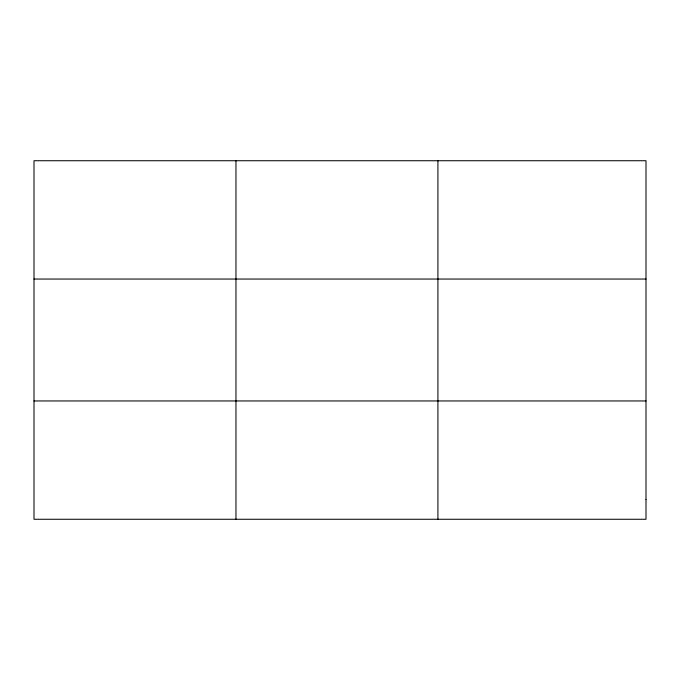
<?xml version="1.0" encoding="UTF-8"?>
<svg xmlns="http://www.w3.org/2000/svg" width="680" height="680" viewBox="0 0 680 680"><rect width="100%" height="100%" fill="white"/><g stroke="black" fill="none" stroke-linecap="round" stroke-linejoin="round"><path stroke-width="1.02" d="M235.96 519.265L235.96 160.735M437.92 519.265L437.92 160.735M34 279.047L646 279.047M34 400.953L646 400.953M646 499.545L646 519.265L34 519.265L34 160.735L646 160.735L646 499.545"/></g></svg>
